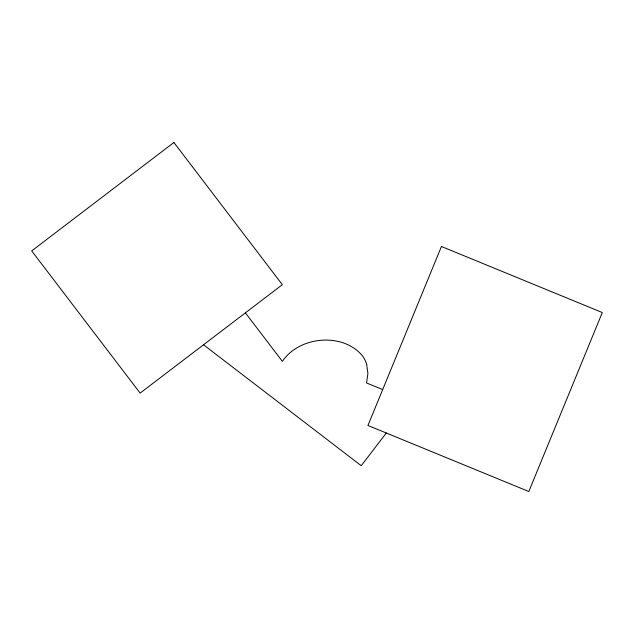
<?xml version="1.0" encoding="UTF-8"?>
<svg xmlns="http://www.w3.org/2000/svg" width="634" height="634" viewBox="0 0 634 634"><rect width="100%" height="100%" fill="white"/><g stroke="black" fill="none" stroke-linecap="round" stroke-linejoin="round"><path stroke-width="0.95" d="M386.312 433.006L361.237 465.713L203.514 344.777M382.682 389.577L366.555 382.952L367.91 373.418L366.682 364.455M245.39 312.855L282.376 361.356C299.288 336.004 343.541 332.034 362.91 356.411A28.95 28.95 0 0 1 366.682 364.455M441.438 246.491L367.95 425.462L528.811 491.516L602.3 312.538L441.438 246.491M173.906 142.484L31.7 250.913L140.13 393.112L282.328 284.69L173.906 142.484"/></g></svg>
